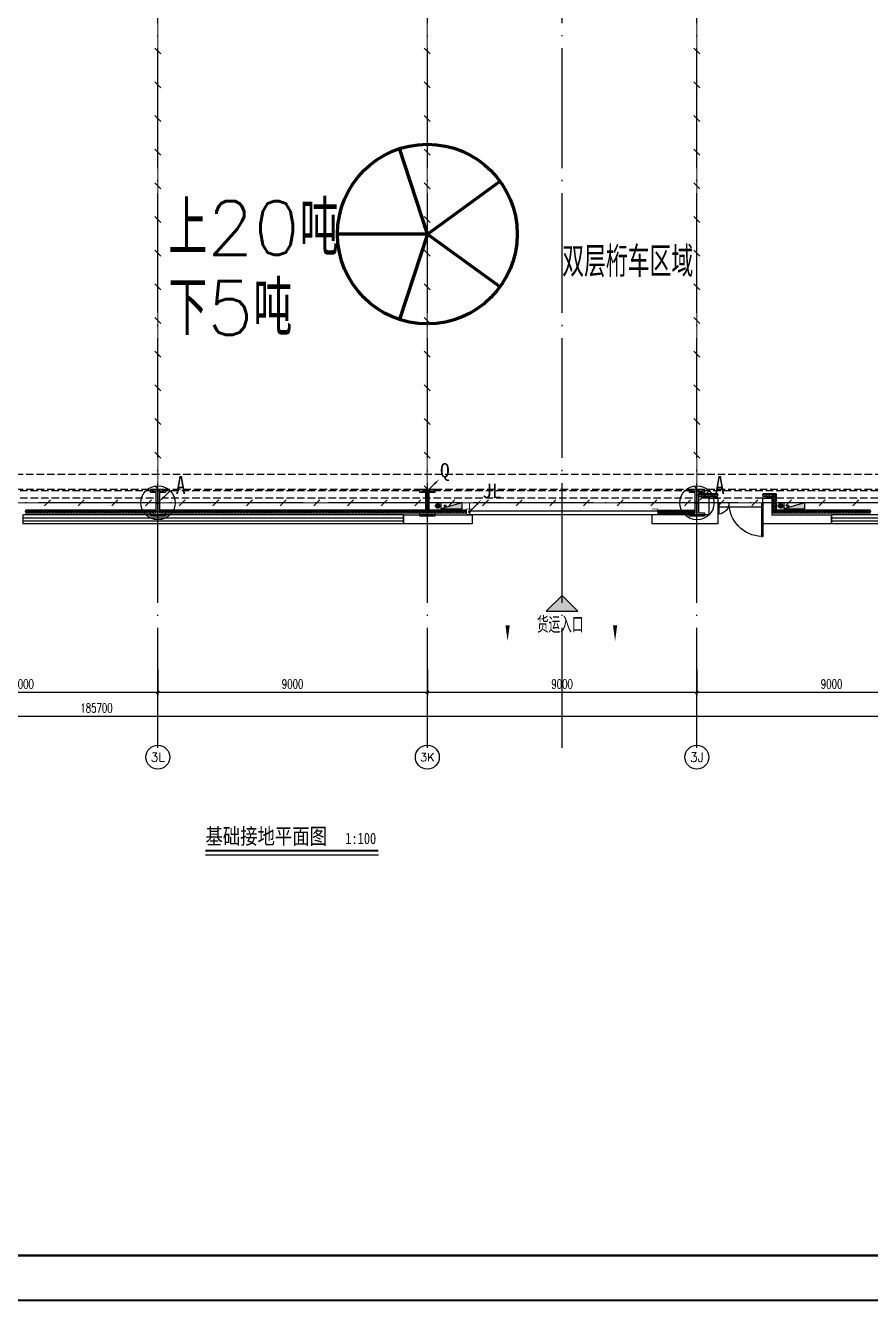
# Model space of a CAD drawing. Extents: x -1396510 to 1250330, y -1892470 to 1623980.
# Drawn here: x -223274 to -195055, y -1673098 to -1630485 of the extents above; entities that cross this region are included whole.
import ezdxf
from ezdxf.enums import TextEntityAlignment as Align

# ---------------------------------------------------------------- set-up
doc = ezdxf.new("R2010")
doc.units = 0
doc.header["$LTSCALE"] = 1000
doc.header["$MEASUREMENT"] = 0
for name, pattern in [('10平面$0$DASH', [0.35, 0.25, -0.1]), ('CENTER2', [1.125, 0.75, -0.125, 0.125, -0.125]), ('DASH', [0.35, 0.25, -0.1]), ('DOTE', [2.42, 2, -0.2, 0.02, -0.2])]:
    doc.linetypes.add(name, pattern=pattern)
doc.layers.get('Defpoints').update_dxf_attribs({"color": 210})
for name, color, linetype in [('0-cxFrame', 155, 'Continuous'), ('10平面$0$WINDOW', 4, 'Continuous'), ('A-AXIS-D', 1, 'Continuous'), ('A-AXIS-DOTE', 14, 'DOTE'), ('A-AXIS-SYMB', 3, 'Continuous'), ('A-HATCH-2', 251, 'Continuous'), ('A-HRAIL', 173, 'Continuous'), ('A-LIN-V', 9, 'Continuous'), ('A-SFCE', 30, 'Continuous'), ('A-TEXT', 61, 'Continuous'), ('A-WINDOW', 140, 'Continuous'), ('AS-COLN', 6, 'Continuous'), ('AS-WALL', 40, 'Continuous'), ('DIM_SYMB', 3, 'Continuous'), ('FH-tri', 180, 'Continuous'), ('LWIRE', 4, 'Continuous'), ('PUB_TEXT', 7, 'Continuous'), ('SB_ZF消火栓', 10, 'Continuous'), ('SB_ZF消火栓M', 10, 'Continuous'), ('SHTLN', 4, 'Continuous'), ('TEL_TEXT', 7, 'Continuous'), ('WIRE-接地', 4, 'Continuous'), ('WIRE-照明', 1, 'Continuous'), ('建-窗', 4, 'Continuous')]:
    doc.layers.add(name, color=color, linetype=linetype)
doc.layers.add('0-cxText', color=131, linetype='Continuous', lineweight=25)
doc.layers.add('LG-ZF消防', color=1, linetype='Continuous', lineweight=60)
doc.layers.add('A-云线2', color=3, linetype='Continuous', plot=False)
doc.styles.add('-宋体', font='', dxfattribs={"width": 0.8})
doc.styles.add('_TCH_AXIS', font='COMPLEX', dxfattribs={"bigfont": 'GBCBIG'})
doc.styles.add('_TCH_DIM_T3', font='SIMPLEX', dxfattribs={"width": 0.705882, "bigfont": 'GBCBIG'})
doc.styles.add('A-STANDARD', font='SIMPLEX', dxfattribs={"bigfont": 'GBCBIG'})
doc.styles.add('cx_tuming', font='simhei.ttf')
doc.styles.add('cx_tuqian1', font='')
doc.styles.get("Standard").update_dxf_attribs({"font": 'gbenor.shx', "bigfont": 'gbcbig.shx'})
doc.styles.add('宋体', font='')
doc.styles.add('黑体', font='simhei.ttf', dxfattribs={"height": 12})
doc.styles.get('-宋体').set_extended_font_data('SimSun')
doc.styles.get('cx_tuqian1').set_extended_font_data('SimSun')
doc.styles.get('宋体').set_extended_font_data('SimSun')
doc.dimstyles.new('_TCH_ARCH&&100', dxfattribs={"dimtxt": 297.5, "dimasz": 100, "dimexe": 100, "dimexo": 100, "dimgap": 126.25, "dimtad": 1, "dimdec": 0, "dimzin": 0, "dimdsep": 46, "dimtxsty": '_TCH_DIM_T3', "dimblk": 'ARCHTICK', "dimcen": 0.09, "dimclrt": 7, "dimazin": 2, "dimtfac": 1, "dimtdec": 0, "dimtix": 1, "dimtmove": 2, "dimatfit": 3, "dimfxl": 0, "dimtolj": 1, "dimtzin": 0, "dimarcsym": 0})

# ---------------------------------------------------------------- blocks, each defined once
blk = doc.blocks.new('G$C2F382D44')
at = {"color": 0, "style": 'A-STANDARD'}
for s, p in [('上20吨', (-2949, 425)), ('下5吨', (-2952, -2245))]:
    blk.add_text(s, height=1800, dxfattribs=at).set_placement(p)
blk = doc.blocks.new('10平面$0$$DorLib2D$00000126')
at = {"color": 0, "linetype": 'Continuous'}
for p, q in [((-0.532, 0.5), (-0.532, 0.9)), ((0.532, 0.9), (0.532, 0.5))]:
    blk.add_line(p, q, dxfattribs=at)
at = {"color": 0, "linetype": '10平面$0$DASH'}
for p, q in [((-0.532, 0.9), (0.532, 0.9)), ((-0.532, 0.5), (0.532, 0.5))]:
    blk.add_line(p, q, dxfattribs=at)
blk = doc.blocks.new('WINDOW2DLIB$DYNSTYLE$00000005')
at = {"color": 0}
for points in [[(-0.5, 0.5), (-0.5, -0.5)], [(-0.5, 0.5), (0.5, 0.5)], [(0.5, -0.5), (0.5, 0.5)], [(0.5, 0.1667), (-0.5, 0.1667)], [(0.5, -0.1667), (-0.5, -0.1667)], [(-0.5, -0.5), (0.5, -0.5)]]:
    blk.add_lwpolyline(points, dxfattribs=at)
blk = doc.blocks.new('DOOR2DLIB$SYSLIB$00000123')
at = {"color": 0}
for p, q in [((0.475, -0.001), (0.475, 0.752)), ((0.475, 0.752), (0.5, 0.752)), ((0.5, -0.001), (0.5, 0.752)), ((-0.5, 0), (-0.5, 0.252)), ((-0.475, 0.252), (-0.5, 0.252)), ((-0.475, 0), (-0.475, 0.252)), ((-0.475, 0), (-0.5, 0)), ((0.475, -0.001), (0.5, -0.001))]:
    blk.add_line(p, q, dxfattribs=at)
for centre, radius, start, end in [((0.505, -0.002), 0.755, 92.2493, 179.7238), ((-0.501, 0.003), 0.251, 359.7899, 84.0974)]:
    blk.add_arc(centre, radius, start, end, dxfattribs=at)
blk = doc.blocks.new('42343243')
at = {"layer": '10平面$0$WINDOW'}
blk.add_line((-198654, 1222620), (-200154, 1222620), dxfattribs=at)
at = {"layer": 'AS-WALL'}
for p, q in [((-208354, 1223170), (-210654, 1223170)), ((-210654, 1223170), (-210654, 1222870)), ((-208354, 1222870), (-208354, 1223170)), ((-200154, 1223170), (-202354, 1223170)), ((-202354, 1222870), (-202354, 1223170)), ((-200154, 1222620), (-200154, 1223170)), ((-196354, 1223170), (-198654, 1223170)), ((-198654, 1222620), (-198654, 1223170)), ((-196354, 1222870), (-196354, 1223170)), ((-210654, 1222870), (-208354, 1222870)), ((-200454, 1222870), (-202354, 1222870)), ((-200454, 1222320), (-200454, 1222870)), ((-200154, 1222320), (-200154, 1222620)), ((-198654, 1222620), (-198654, 1222320)), ((-198354, 1222870), (-196354, 1222870)), ((-198354, 1222320), (-198354, 1222870)), ((-200454, 1222320), (-200154, 1222320)), ((-198654, 1222320), (-198354, 1222320))]:
    blk.add_line(p, q, dxfattribs=at)
at = {"layer": '10平面$0$WINDOW', "zscale": 300}
for name, p, xscale, yscale, rotation in [('DOOR2DLIB$SYSLIB$00000123', (-199404, 1222470), -1500, -1500, 179.9999999999555), ('10平面$0$$DorLib2D$00000126', (-205254, 1223020), 6000, 300, 180)]:
    blk.add_blockref(name, p, dxfattribs=dict(at, xscale=xscale, yscale=yscale, rotation=rotation))
at = {"layer": '建-窗', "yscale": -300, "zscale": 300}
for p, xscale, rotation in [((-217004, 1223020), -12700, 359.999999999664), ((-185904, 1223020), -20900, 359.9999999994913)]:
    blk.add_blockref('WINDOW2DLIB$DYNSTYLE$00000005', p, dxfattribs=dict(at, xscale=xscale, rotation=rotation))
blk = doc.blocks.new('4324324')
at = {"layer": 'A-HATCH-2', "color": 8, "linetype": 'DASH'}
for p, q in [((-312854, 549870), (-138054, 549870)), ((-312854, 549370), (-138054, 549370))]:
    blk.add_line(p, q, dxfattribs=at)
blk = doc.blocks.new('w4324324')
at = {"layer": 'A-HATCH-2', "color": 0, "lineweight": 60}
for q in [(-1694760, 686605), (-1697614, 684532), (-1691907, 684532), (-1696524, 681178), (-1692997, 681178)]:
    blk.add_line((-1694760, 683605), q, dxfattribs=at)
blk.add_circle((-1694760, 683605), 3000, dxfattribs=at)
blk = doc.blocks.new('342343')
at = {"layer": 'A-LIN-V', "color": 8}
blk.add_blockref('w4324324', (1030710, 9556), dxfattribs=at)
blk = doc.blocks.new('w42343243')
at = {"layer": 'A-HATCH-2', "color": 8}
blk.add_lwpolyline([(-165104, 621070), (-164604, 621070), (-164604, 620958), (-164800, 620958), (-164800, 620282), (-164604, 620282), (-164604, 620170), (-165104, 620170), (-165104, 620282), (-164908, 620282), (-164908, 620958), (-165104, 620958)], close=True, dxfattribs=at)
at = {"layer": 'AS-COLN', "color": 3}
blk.add_lwpolyline([(-165054, 621020), (-164654, 621020), (-164654, 621008), (-164850, 621008), (-164850, 620232), (-164654, 620232), (-164654, 620220), (-165054, 620220), (-165054, 620232), (-164858, 620232), (-164858, 621008), (-165054, 621008)], close=True, dxfattribs=at)
blk = doc.blocks.new('42343')
at = {"layer": 'A-WINDOW'}
for p in [(-54000, -71700), (-45000, -71700), (-36000, -71700)]:
    blk.add_blockref('w42343243', p, dxfattribs=at)
blk = doc.blocks.new('3333')
at = {"layer": 'A-SFCE', "const_width": 20}
blk.add_lwpolyline([(-227064, 766320), (-227064, 766510), (-227244, 766510), (-227244, 766320)], dxfattribs=at)
blk = doc.blocks.new('A$C5D961328')
at = {"layer": 'SB_ZF消火栓'}
blk.add_hatch(color=256, dxfattribs=at).paths.add_polyline_path([(0, 40), (700, 40), (700, 240)])
for p, q in [((700, 240), (0, 240)), ((0, 240), (0, 40)), ((700, 240), (0, 40)), ((0, 40), (700, 40)), ((700, 240), (700, 40))]:
    blk.add_line(p, q, dxfattribs=at)
at = {"layer": 'SB_ZF消火栓', "color": 1}
blk.add_circle((140, 140), 32.5, dxfattribs=at)
blk = doc.blocks.new('we42342343234')
at = {"layer": 'LG-ZF消防'}
for centre in [(-209504, 548820), (-198054, 548820)]:
    blk.add_circle(centre, 50, dxfattribs=at)
at = {"layer": 'SB_ZF消火栓M'}
for p in [(-209404, 548680), (-197954, 548680)]:
    blk.add_blockref('A$C5D961328', p, dxfattribs=at)
blk = doc.blocks.new('_ArchTick')
at = {"color": 0, "linetype": 'ByBlock', "const_width": 0.4}
blk.add_lwpolyline([(-0.5, -0.5), (0.5, 0.5)], dxfattribs=at)
blk = doc.blocks.new('*D5809')
at = {"layer": 'A-AXIS-D', "color": 0, "lineweight": -2, "transparency": 16777216}
for p, q in [((85000, -77370), (85000, -78228)), ((94000, -77370), (94000, -78228)), ((85000, -78128), (94000, -78128))]:
    blk.add_line(p, q, dxfattribs=at)
at = {"layer": 'Defpoints', "color": 0, "transparency": 16777216}
for p in [(85000, -77270), (94000, -77270), (94000, -78128)]:
    blk.add_point(p, dxfattribs=at)
at = {"layer": 'A-AXIS-D', "color": 0, "lineweight": -2, "transparency": 16777216, "xscale": 100, "yscale": 100, "zscale": 100, "rotation": 180}
blk.add_blockref('_ArchTick', (85000, -78128), dxfattribs=at)
at = {"layer": 'A-AXIS-D', "color": 0, "lineweight": -2, "transparency": 16777216, "xscale": 100, "yscale": 100, "zscale": 100}
blk.add_blockref('_ArchTick', (94000, -78128), dxfattribs=at)
at = {"layer": 'A-AXIS-D', "color": 7, "transparency": 16777216, "insert": (89500, -77853), "char_height": 297.5, "attachment_point": 5, "style": '_TCH_DIM_T3'}
blk.add_mtext('\\A1;9000', dxfattribs=at)
blk = doc.blocks.new('*D5810')
at = {"layer": 'A-AXIS-D', "color": 0, "lineweight": -2, "transparency": 16777216}
for p, q in [((94000, -77370), (94000, -78228)), ((103000, -77370), (103000, -78228)), ((94000, -78128), (103000, -78128))]:
    blk.add_line(p, q, dxfattribs=at)
at = {"layer": 'Defpoints', "color": 0, "transparency": 16777216}
for p in [(94000, -77270), (103000, -77270), (103000, -78128)]:
    blk.add_point(p, dxfattribs=at)
at = {"layer": 'A-AXIS-D', "color": 0, "lineweight": -2, "transparency": 16777216, "xscale": 100, "yscale": 100, "zscale": 100, "rotation": 180}
blk.add_blockref('_ArchTick', (94000, -78128), dxfattribs=at)
at = {"layer": 'A-AXIS-D', "color": 0, "lineweight": -2, "transparency": 16777216, "xscale": 100, "yscale": 100, "zscale": 100}
blk.add_blockref('_ArchTick', (103000, -78128), dxfattribs=at)
at = {"layer": 'A-AXIS-D', "color": 7, "transparency": 16777216, "insert": (98500, -77853), "char_height": 297.5, "attachment_point": 5, "style": '_TCH_DIM_T3'}
blk.add_mtext('\\A1;9000', dxfattribs=at)
blk = doc.blocks.new('*D5811')
at = {"layer": 'A-AXIS-D', "color": 0, "lineweight": -2, "transparency": 16777216}
for p, q in [((103000, -77370), (103000, -78228)), ((112000, -77370), (112000, -78228)), ((103000, -78128), (112000, -78128))]:
    blk.add_line(p, q, dxfattribs=at)
at = {"layer": 'Defpoints', "color": 0, "transparency": 16777216}
for p in [(103000, -77270), (112000, -77270), (112000, -78128)]:
    blk.add_point(p, dxfattribs=at)
at = {"layer": 'A-AXIS-D', "color": 0, "lineweight": -2, "transparency": 16777216, "xscale": 100, "yscale": 100, "zscale": 100, "rotation": 180}
blk.add_blockref('_ArchTick', (103000, -78128), dxfattribs=at)
at = {"layer": 'A-AXIS-D', "color": 0, "lineweight": -2, "transparency": 16777216, "xscale": 100, "yscale": 100, "zscale": 100}
blk.add_blockref('_ArchTick', (112000, -78128), dxfattribs=at)
at = {"layer": 'A-AXIS-D', "color": 7, "transparency": 16777216, "insert": (107500, -77853), "char_height": 297.5, "attachment_point": 5, "style": '_TCH_DIM_T3'}
blk.add_mtext('\\A1;9000', dxfattribs=at)
blk = doc.blocks.new('*D5812')
at = {"layer": 'A-AXIS-D', "color": 0, "lineweight": -2, "transparency": 16777216}
for p, q in [((112000, -77370), (112000, -78228)), ((121000, -77370), (121000, -78228)), ((112000, -78128), (121000, -78128))]:
    blk.add_line(p, q, dxfattribs=at)
at = {"layer": 'Defpoints', "color": 0, "transparency": 16777216}
for p in [(112000, -77270), (121000, -77270), (121000, -78128)]:
    blk.add_point(p, dxfattribs=at)
at = {"layer": 'A-AXIS-D', "color": 0, "lineweight": -2, "transparency": 16777216, "xscale": 100, "yscale": 100, "zscale": 100, "rotation": 180}
blk.add_blockref('_ArchTick', (112000, -78128), dxfattribs=at)
at = {"layer": 'A-AXIS-D', "color": 0, "lineweight": -2, "transparency": 16777216, "xscale": 100, "yscale": 100, "zscale": 100}
blk.add_blockref('_ArchTick', (121000, -78128), dxfattribs=at)
at = {"layer": 'A-AXIS-D', "color": 7, "transparency": 16777216, "insert": (116500, -77853), "char_height": 297.5, "attachment_point": 5, "style": '_TCH_DIM_T3'}
blk.add_mtext('\\A1;9000', dxfattribs=at)
blk = doc.blocks.new('*D5830')
at = {"layer": 'A-AXIS-D', "color": 0, "lineweight": -2, "transparency": 16777216}
for p, q in [((-900, -77470), (-900, -79028)), ((184800, -77470), (184800, -79028)), ((-900, -78928), (184800, -78928))]:
    blk.add_line(p, q, dxfattribs=at)
at = {"layer": 'Defpoints', "color": 0, "transparency": 16777216}
for p in [(-900, -77370), (184800, -77370), (184800, -78928)]:
    blk.add_point(p, dxfattribs=at)
at = {"layer": 'A-AXIS-D', "color": 0, "lineweight": -2, "transparency": 16777216, "xscale": 100, "yscale": 100, "zscale": 100, "rotation": 180}
blk.add_blockref('_ArchTick', (-900, -78928), dxfattribs=at)
at = {"layer": 'A-AXIS-D', "color": 0, "lineweight": -2, "transparency": 16777216, "xscale": 100, "yscale": 100, "zscale": 100}
blk.add_blockref('_ArchTick', (184800, -78928), dxfattribs=at)
at = {"layer": 'A-AXIS-D', "color": 7, "transparency": 16777216, "insert": (91950, -78653), "char_height": 297.5, "attachment_point": 5, "style": '_TCH_DIM_T3'}
blk.add_mtext('\\A1;185700', dxfattribs=at)
blk = doc.blocks.new('99平面图例外参$0$$LinePat$圆环')
for points in [[(0, 150), (300, 150)], [(0, 0), (300, 0)], [(0, -150), (300, -150)]]:
    blk.add_lwpolyline(points)
at = {"color": 0}
blk.add_circle((150, 0), 150, dxfattribs=at)
blk = doc.blocks.new('$TelecSys$00000008')
blk.add_line((0.4, 0.4), (-0.4, -0.4))
blk = doc.blocks.new('$TelecSys$00000078')
for p, q in [((0.1, 0.1), (0.1, 0.1)), ((1.15, 1.15), (0.55, 0.55)), ((-0.1, -0.1), (-0.1, -0.1))]:
    blk.add_line(p, q)
at = {"const_width": 0.142}
blk.add_lwpolyline([(-0.07, 0, 1), (0.07, 0, 1)], format="xyb", close=True, dxfattribs=at)
blk.add_solid([(0.62, 0.48), (0.48, 0.62), (0.1, 0.1)])
at = {"width": 0.8, "flags": 9}
blk.add_attdef('A', (0, 0), '', height=0.00002, dxfattribs=at)
blk = doc.blocks.new('$TelecSys$00000079')
for p, q in [((0.7, 0.7), (0, 0)), ((0.1, 0.1), (0.1, 0.1)), ((-0.1, -0.1), (-0.1, -0.1))]:
    blk.add_line(p, q)
at = {"const_width": 0.142}
blk.add_lwpolyline([(-0.07, 0, 1), (0.07, 0, 1)], format="xyb", close=True, dxfattribs=at)
blk.add_solid([(0.63, 0.77), (0.77, 0.63), (1.15, 1.15)])
at = {"width": 0.8, "flags": 9}
blk.add_attdef('A', (0, 0), '', height=0.00002, dxfattribs=at)
blk = doc.blocks.new('TK22.A0+2 L(Dragon)')
at = {"layer": '0-cxFrame', "color": 7, "const_width": 0.5}
blk.add_lwpolyline([(0, 0), (-1783, 0), (-1783, 841), (0, 841)], close=True, dxfattribs=at)
at = {"layer": '0-cxFrame', "const_width": 0.5}
blk.add_lwpolyline([(-80, 10), (-1763, 10), (-1763, 831), (-80, 831)], close=True, dxfattribs=at)
at = {"style": '黑体', "flags": 4}
blk.add_attdef('图幅', text='', height=3.3, dxfattribs=at).set_placement((-40, 3), align=Align.RIGHT)
at = {"layer": '0-cxText', "flags": 4}
for tag, height, style, p in [('建设单位', 3.5, 'cx_tuming', (-45, 240)), ('项目名称', 3.5, 'cx_tuming', (-45, 210)), ('子项名称', 3.5, 'cx_tuming', (-45, 180)), ('工程编号', 3.3, 'cx_tuqian1', (-35, 165)), ('图名1', 3.5, 'cx_tuming', (-45, 87)), ('图名2', 3.5, 'cx_tuming', (-45, 79)), ('图名3', 3.5, 'cx_tuming', (-45, 71)), ('出图日期', 3.3, 'cx_tuqian1', (-39, 60)), ('专业', 3.3, 'cx_tuqian1', (-55, 52)), ('图号', 3.3, 'cx_tuqian1', (-55, 44)), ('版次', 3.3, 'cx_tuqian1', (-20, 44))]:
    blk.add_attdef(tag, text='', height=height, dxfattribs=dict(at, style=style)).set_placement(p, align=Align.MIDDLE)
at = {"layer": 'Defpoints', "color": 6, "flags": 4}
for tag, height, style, p in [('tufu', 3.3, '黑体', (-12, 12)), ('dwfname', 4, 'cx_tuqian1', (-80, 3))]:
    blk.add_attdef(tag, text='', height=height, dxfattribs=dict(at, style=style)).set_placement(p, align=Align.RIGHT)
blk = doc.blocks.new('世赫3#厂房一层0821')
at = {"layer": 'FH-tri'}
h = blk.add_hatch(color=8, dxfattribs=at)
h.dxf.hatch_style = 1
h.paths.add_polyline_path([(106969.7, -75422.6), (108030.3, -75422.6), (107500, -74892.3)])
at = {"layer": 'A-AXIS-D'}
for centre in [(94000, -80296), (103000, -80296), (112000, -80296)]:
    blk.add_circle(centre, 400, dxfattribs=at)
at = {"layer": 'A-AXIS-DOTE', "color": 8, "ltscale": 2}
for p, q in [((94000, -79980), (94000, 5514)), ((103000, -79980), (103000, 5514)), ((107500, -79980), (107500, 5514)), ((112000, -79980), (112000, 5514)), ((190814.2, -71800), (-5155.8, -71800))]:
    blk.add_line(p, q, dxfattribs=at)
at = {"layer": 'A-AXIS-SYMB', "color": 8}
for points in [[(105680, -74962.3, 0, 0, 0), (105680, -76422.3, 0, 140, 0), (105680, -75897.3, 0, 0, 0)], [(109270, -74962.3, 0, 0, 0), (109270, -76422.3, 0, 140, 0), (109270, -75897.3, 0, 0, 0)]]:
    blk.add_lwpolyline(points, format="xyseb", dxfattribs=at)
at = {"layer": 'A-SFCE', "color": 2, "linetype": 'DASH'}
for p, q in [((93850, -71400), (85150, -71400)), ((120850, -71400), (112150, -71400)), ((93850, -71650), (85150, -71650)), ((120850, -71650), (112150, -71650))]:
    blk.add_line(p, q, dxfattribs=at)
at = {"layer": 'A-SFCE', "linetype": 'DASH'}
for p, q in [((111850, -71400), (94150, -71400)), ((111850, -71650), (94150, -71650))]:
    blk.add_line(p, q, dxfattribs=at)
at = {"layer": 'FH-tri', "color": 8}
blk.add_lwpolyline([(106969.7, -75422.6), (108030.3, -75422.6), (108030.3, -75422.6), (107500, -74892.3)], close=True, dxfattribs=at)
at = {"color": 8}
blk.add_blockref('G$C2F382D44', (97304.2, -63950), dxfattribs=at)
at = {"layer": 'A-HRAIL', "yscale": 0.3333333333111111, "zscale": 0.3333333333111111}
for p, xscale, rotation in [((112161.7, -71549.9), 0.3588888659795701, 180), ((112269.3, -71549.9), 0.3588888659795701, 180), ((112377, -71549.9), 0.3588888659795701, 180), ((112484.7, -71549.9), 0.3588888659795701, 180), ((112592.3, -71549.9), 0.3588888659795701, 180), ((112700, -71549.9), 0.3588888659795701, 180), ((114312.5, -71549.9), 0.3749999998826196, 180), ((114425, -71549.9), 0.3749999998826196, 180), ((114537.5, -71549.9), 0.3749999998826196, 180), ((114650, -71549.9), 0.3749999998826196, 180), ((114600, -71499.9), 0.3611111226889233, 270), ((114600, -71608.3), 0.3611111226889233, 270), ((114600, -71716.6), 0.3611111226889233, 270), ((114600, -71824.9), 0.3611111226889233, 270), ((114600, -71933.3), 0.3611111226889233, 270), ((89682, -72093.9), 0.3384127415242964, 180.0000000002033), ((89783.5, -72093.9), 0.3384127415242964, 180.0000000002033), ((89885, -72093.9), 0.3384127415242964, 180.0000000002033), ((89986.6, -72093.9), 0.3384127415242964, 180.0000000002033), ((90088.1, -72093.9), 0.3384127415242964, 180.0000000002033), ((90189.6, -72093.9), 0.3384127415242964, 180.0000000002033), ((90291.1, -72093.9), 0.3384127415242964, 180.0000000002033), ((90392.7, -72093.9), 0.3384127415242964, 180.0000000002033), ((90494.2, -72093.9), 0.3384127415242964, 180.0000000002033), ((90595.7, -72093.9), 0.3384127415242964, 180.0000000002033), ((90697.2, -72093.9), 0.3384127415242964, 180.0000000002033), ((90798.8, -72093.9), 0.3384127415242964, 180.0000000002033), ((90900.3, -72093.9), 0.3384127415242964, 180.0000000002033), ((91001.8, -72093.9), 0.3384127415242964, 180.0000000002033), ((91103.3, -72093.9), 0.3384127415242964, 180.0000000002033), ((91204.9, -72093.9), 0.3384127415242964, 180.0000000002033), ((91306.4, -72093.9), 0.3384127415242964, 180.0000000002033), ((91407.9, -72093.9), 0.3384127415242964, 180.0000000002033), ((91509.4, -72093.9), 0.3384127415242964, 180.0000000002033), ((91611, -72093.9), 0.3384127415242964, 180.0000000002033), ((91712.5, -72093.9), 0.3384127415242964, 180.0000000002033), ((91814, -72093.9), 0.3384127415242964, 180.0000000002033), ((91915.5, -72093.9), 0.3384127415242964, 180.0000000002033), ((92017, -72093.9), 0.3384127415242964, 180.0000000002033), ((92118.6, -72093.9), 0.3384127415242964, 180.0000000002033), ((92220.1, -72093.9), 0.3384127415242964, 180.0000000002033), ((92321.6, -72093.9), 0.3384127415242964, 180.0000000002033), ((92423.1, -72093.9), 0.3384127415242964, 180.0000000002033), ((92524.7, -72093.9), 0.3384127415242964, 180.0000000002033), ((92626.2, -72093.9), 0.3384127415242964, 180.0000000002033), ((92727.7, -72093.9), 0.3384127415242964, 180.0000000002033), ((92829.2, -72093.9), 0.3384127415242964, 180.0000000002033), ((92930.8, -72093.9), 0.3384127415242964, 180.0000000002033), ((93032.3, -72093.9), 0.3384127415242964, 180.0000000002033), ((93133.8, -72093.9), 0.3384127415242964, 180.0000000002033), ((93235.3, -72093.9), 0.3384127415242964, 180.0000000002033), ((93336.9, -72093.9), 0.3384127415242964, 180.0000000002033), ((93438.4, -72093.9), 0.3384127415242964, 180.0000000002033), ((93539.9, -72093.9), 0.3384127415242964, 180.0000000002033), ((93641.4, -72093.9), 0.3384127415242964, 180.0000000002033), ((93743, -72093.9), 0.3384127415242964, 180.0000000002033), ((93844.5, -72093.9), 0.3384127415242964, 180.0000000002033), ((93946, -72093.9), 0.3384127415242964, 180.0000000002033), ((94155, -72093.9), 0.3368181817957273, 180.0000000002033), ((94256.1, -72093.9), 0.3368181817957273, 180.0000000002033), ((94357.1, -72093.9), 0.3368181817957273, 180.0000000002033), ((94458.2, -72093.9), 0.3368181817957273, 180.0000000002033), ((94559.2, -72093.9), 0.3368181817957273, 180.0000000002033), ((94660.3, -72093.9), 0.3368181817957273, 180.0000000002033), ((94761.3, -72093.9), 0.3368181817957273, 180.0000000002033), ((94862.4, -72093.9), 0.3368181817957273, 180.0000000002033), ((94963.4, -72093.9), 0.3368181817957273, 180.0000000002033), ((95064.5, -72093.9), 0.3368181817957273, 180.0000000002033), ((95165.5, -72093.9), 0.3368181817957273, 180.0000000002033), ((95266.5, -72093.9), 0.3368181817957273, 180.0000000002033), ((95367.6, -72093.9), 0.3368181817957273, 180.0000000002033), ((95468.6, -72093.9), 0.3368181817957273, 180.0000000002033), ((95569.7, -72093.9), 0.3368181817957273, 180.0000000002033), ((95670.7, -72093.9), 0.3368181817957273, 180.0000000002033), ((95771.8, -72093.9), 0.3368181817957273, 180.0000000002033), ((95872.8, -72093.9), 0.3368181817957273, 180.0000000002033), ((95973.9, -72093.9), 0.3368181817957273, 180.0000000002033), ((96074.9, -72093.9), 0.3368181817957273, 180.0000000002033), ((96176, -72093.9), 0.3368181817957273, 180.0000000002033), ((96277, -72093.9), 0.3368181817957273, 180.0000000002033), ((96378, -72093.9), 0.3368181817957273, 180.0000000002033), ((96479.1, -72093.9), 0.3368181817957273, 180.0000000002033), ((96580.1, -72093.9), 0.3368181817957273, 180.0000000002033), ((96681.2, -72093.9), 0.3368181817957273, 180.0000000002033), ((96782.2, -72093.9), 0.3368181817957273, 180.0000000002033), ((96883.3, -72093.9), 0.3368181817957273, 180.0000000002033), ((96984.3, -72093.9), 0.3368181817957273, 180.0000000002033), ((97085.4, -72093.9), 0.3368181817957273, 180.0000000002033), ((97186.4, -72093.9), 0.3368181817957273, 180.0000000002033), ((97287.5, -72093.9), 0.3368181817957273, 180.0000000002033), ((97388.5, -72093.9), 0.3368181817957273, 180.0000000002033), ((97489.5, -72093.9), 0.3368181817957273, 180.0000000002033), ((97590.6, -72093.9), 0.3368181817957273, 180.0000000002033), ((97691.6, -72093.9), 0.3368181817957273, 180.0000000002033), ((97792.7, -72093.9), 0.3368181817957273, 180.0000000002033), ((97893.7, -72093.9), 0.3368181817957273, 180.0000000002033), ((97994.8, -72093.9), 0.3368181817957273, 180.0000000002033), ((98095.8, -72093.9), 0.3368181817957273, 180.0000000002033), ((98196.9, -72093.9), 0.3368181817957273, 180.0000000002033), ((98297.9, -72093.9), 0.3368181817957273, 180.0000000002033), ((98399, -72093.9), 0.3368181817957273, 180.0000000002033), ((98500, -72093.9), 0.3368181817957273, 180.0000000002033), ((98601, -72093.9), 0.3368181817957273, 180.0000000002033), ((98702.1, -72093.9), 0.3368181817957273, 180.0000000002033), ((98803.1, -72093.9), 0.3368181817957273, 180.0000000002033), ((98904.2, -72093.9), 0.3368181817957273, 180.0000000002033), ((99005.2, -72093.9), 0.3368181817957273, 180.0000000002033), ((99106.3, -72093.9), 0.3368181817957273, 180.0000000002033), ((99207.3, -72093.9), 0.3368181817957273, 180.0000000002033), ((99308.4, -72093.9), 0.3368181817957273, 180.0000000002033), ((99409.4, -72093.9), 0.3368181817957273, 180.0000000002033), ((99510.5, -72093.9), 0.3368181817957273, 180.0000000002033), ((99611.5, -72093.9), 0.3368181817957273, 180.0000000002033), ((99712.5, -72093.9), 0.3368181817957273, 180.0000000002033), ((99813.6, -72093.9), 0.3368181817957273, 180.0000000002033), ((99914.6, -72093.9), 0.3368181817957273, 180.0000000002033), ((100015.7, -72093.9), 0.3368181817957273, 180.0000000002033), ((100116.7, -72093.9), 0.3368181817957273, 180.0000000002033), ((100217.8, -72093.9), 0.3368181817957273, 180.0000000002033), ((100318.8, -72093.9), 0.3368181817957273, 180.0000000002033), ((100419.9, -72093.9), 0.3368181817957273, 180.0000000002033), ((100520.9, -72093.9), 0.3368181817957273, 180.0000000002033), ((100622, -72093.9), 0.3368181817957273, 180.0000000002033), ((100723, -72093.9), 0.3368181817957273, 180.0000000002033), ((100824, -72093.9), 0.3368181817957273, 180.0000000002033), ((100925.1, -72093.9), 0.3368181817957273, 180.0000000002033), ((101026.1, -72093.9), 0.3368181817957273, 180.0000000002033), ((101127.2, -72093.9), 0.3368181817957273, 180.0000000002033), ((101228.2, -72093.9), 0.3368181817957273, 180.0000000002033), ((101329.3, -72093.9), 0.3368181817957273, 180.0000000002033), ((101430.3, -72093.9), 0.3368181817957273, 180.0000000002033), ((101531.4, -72093.9), 0.3368181817957273, 180.0000000002033), ((101632.4, -72093.9), 0.3368181817957273, 180.0000000002033), ((101733.5, -72093.9), 0.3368181817957273, 180.0000000002033), ((101834.5, -72093.9), 0.3368181817957273, 180.0000000002033), ((101935.5, -72093.9), 0.3368181817957273, 180.0000000002033), ((102036.6, -72093.9), 0.3368181817957273, 180.0000000002033), ((102137.6, -72093.9), 0.3368181817957273, 180.0000000002033), ((102238.7, -72093.9), 0.3368181817957273, 180.0000000002033), ((102339.7, -72093.9), 0.3368181817957273, 180.0000000002033), ((102440.8, -72093.9), 0.3368181817957273, 180.0000000002033), ((102541.8, -72093.9), 0.3368181817957273, 180.0000000002033), ((102642.9, -72093.9), 0.3368181817957273, 180.0000000002033), ((102743.9, -72093.9), 0.3368181817957273, 180.0000000002033), ((102845, -72093.9), 0.3368181817957273, 180.0000000002033), ((102946, -72093.9), 0.3368181817957273, 180.0000000002033), ((103157.8, -72093.9), 0.3461108940266491, 180.0000000002034), ((103261.7, -72093.9), 0.3461108940266491, 180.0000000002034), ((103365.5, -72093.9), 0.3461108940266491, 180.0000000002034), ((103469.3, -72093.9), 0.3461108940266491, 180.0000000002034), ((103573.2, -72093.9), 0.3461108940266491, 180.0000000002034), ((103677, -72093.9), 0.3461108940266491, 180.0000000002034), ((103780.8, -72093.9), 0.3461108940266491, 180.0000000002034), ((103884.7, -72093.9), 0.3461108940266491, 180.0000000002034), ((103988.5, -72093.9), 0.3461108940266491, 180.0000000002034), ((104092.3, -72093.9), 0.3461108940266491, 180.0000000002034), ((104196.2, -72093.9), 0.3461108940266491, 180.0000000002034), ((104300, -72093.9), 0.3461108940266491, 180.0000000002034), ((110700, -72093.9), -0.3461108940266491, 179.9999999997966), ((110803.8, -72093.9), -0.3461108940266491, 179.9999999997966), ((110907.7, -72093.9), -0.3461108940266491, 179.9999999997966), ((111011.5, -72093.9), -0.3461108940266491, 179.9999999997966), ((111115.3, -72093.9), -0.3461108940266491, 179.9999999997966), ((111219.2, -72093.9), -0.3461108940266491, 179.9999999997966), ((111323, -72093.9), -0.3461108940266491, 179.9999999997966), ((111426.8, -72093.9), -0.3461108940266491, 179.9999999997966), ((111530.7, -72093.9), -0.3461108940266491, 179.9999999997966), ((111634.5, -72093.9), -0.3461108940266491, 179.9999999997966), ((111738.3, -72093.9), -0.3461108940266491, 179.9999999997966), ((111842.2, -72093.9), -0.3461108940266491, 179.9999999997966), ((114600, -72041.6), 0.3611111226889233, 270), ((114651.5, -72093.9), 0.3384127419249668, 180.0000000002033), ((114753, -72093.9), 0.3384127419249668, 180.0000000002033), ((114854.6, -72093.9), 0.3384127419249668, 180.0000000002033), ((114956.1, -72093.9), 0.3384127419249668, 180.0000000002033), ((115057.6, -72093.9), 0.3384127419249668, 180.0000000002033), ((115159.1, -72093.9), 0.3384127419249668, 180.0000000002033), ((115260.7, -72093.9), 0.3384127419249668, 180.0000000002033), ((115362.2, -72093.9), 0.3384127419249668, 180.0000000002033), ((115463.7, -72093.9), 0.3384127419249668, 180.0000000002033), ((115565.2, -72093.9), 0.3384127419249668, 180.0000000002033), ((115666.8, -72093.9), 0.3384127419249668, 180.0000000002033), ((115768.3, -72093.9), 0.3384127419249668, 180.0000000002033), ((115869.8, -72093.9), 0.3384127419249668, 180.0000000002033), ((115971.3, -72093.9), 0.3384127419249668, 180.0000000002033), ((116072.9, -72093.9), 0.3384127419249668, 180.0000000002033), ((116174.4, -72093.9), 0.3384127419249668, 180.0000000002033), ((116275.9, -72093.9), 0.3384127419249668, 180.0000000002033), ((116377.4, -72093.9), 0.3384127419249668, 180.0000000002033), ((116479, -72093.9), 0.3384127419249668, 180.0000000002033), ((116580.5, -72093.9), 0.3384127419249668, 180.0000000002033), ((116682, -72093.9), 0.3384127419249668, 180.0000000002033), ((116783.5, -72093.9), 0.3384127419249668, 180.0000000002033), ((116885, -72093.9), 0.3384127419249668, 180.0000000002033), ((116986.6, -72093.9), 0.3384127419249668, 180.0000000002033), ((117088.1, -72093.9), 0.3384127419249668, 180.0000000002033), ((117189.6, -72093.9), 0.3384127419249668, 180.0000000002033), ((117291.1, -72093.9), 0.3384127419249668, 180.0000000002033), ((117392.7, -72093.9), 0.3384127419249668, 180.0000000002033), ((117494.2, -72093.9), 0.3384127419249668, 180.0000000002033), ((117595.7, -72093.9), 0.3384127419249668, 180.0000000002033), ((117697.2, -72093.9), 0.3384127419249668, 180.0000000002033), ((117798.8, -72093.9), 0.3384127419249668, 180.0000000002033)]:
    blk.add_blockref('99平面图例外参$0$$LinePat$圆环', p, dxfattribs=dict(at, xscale=xscale, rotation=rotation))
at = {"layer": 'A-LIN-V', "color": 8, "rotation": 90}
blk.add_blockref('342343', (796160.7, 601225), dxfattribs=at)
at = {"layer": 'A-SFCE', "xscale": -1, "rotation": 90}
blk.add_blockref('3333', (870820.8, -299254.1), dxfattribs=at)
at = {"layer": 'A-SFCE', "rotation": 270}
blk.add_blockref('3333', (-655820.8, -299254.1), dxfattribs=at)
at = {"layer": 'A-WINDOW'}
for name in ['42343', '4324324']:
    blk.add_blockref(name, (312854.2, -620720), dxfattribs=at)
at = {"layer": 'A-WINDOW', "xscale": -1, "rotation": 180}
blk.add_blockref('42343243', (312854.2, 1150670), dxfattribs=at)
at = {"layer": 'SB_ZF消火栓'}
blk.add_blockref('we42342343234', (312854.2, -620720), dxfattribs=at)
at = {"layer": 'A-AXIS-D', "color": 7, "style": '_TCH_AXIS'}
for s, height, p, p2 in [('3L', 294.28, (93761.8, -80443.2), (94238.2, -80443.2)), ('3K', 270.86, (102754.9, -80431.5), (103245.1, -80431.5)), ('3J', 321.14, (111770.6, -80456.6), (112229.4, -80456.6))]:
    blk.add_text(s, height=height, dxfattribs=at).set_placement(p, p2, align=Align.FIT)
at = {"layer": 'A-TEXT', "color": 8, "style": 'A-STANDARD'}
blk.add_text('货运入口', height=540.14, dxfattribs=at).set_placement((106658.7, -76144.7))
at = {"layer": 'PUB_TEXT', "color": 8}
blk.add_text('双层桁车区域', height=1012.77, dxfattribs=at).set_placement((107504.8, -64255.8))
at = {"layer": 'A-AXIS-D'}
for base, p1, p2, picture, middle in [((184800, -78927.8), (-900, -77369.8), (184800, -77369.8), '*D5830', (91950, -78652.8)), ((94000, -78127.8), (85000, -77269.8), (94000, -77269.8), '*D5809', (89500, -77852.8)), ((103000, -78127.8), (94000, -77269.8), (103000, -77269.8), '*D5810', (98500, -77852.8)), ((112000, -78127.8), (103000, -77269.8), (112000, -77269.8), '*D5811', (107500, -77852.8)), ((121000, -78127.8), (112000, -77269.8), (121000, -77269.8), '*D5812', (116500, -77852.8))]:
    dim = blk.add_linear_dim(base=base, p1=p1, p2=p2, angle=0, dimstyle='_TCH_ARCH&&100', dxfattribs=at)
    dim.commit()
    dim.dimension.update_dxf_attribs({"geometry": picture, "text_midpoint": middle, "dimtype": 161})

msp = doc.modelspace()

# ---------------------------------------------------------------- linework, layer by layer
at = {"layer": 'DIM_SYMB', "const_width": 70}
msp.add_lwpolyline([(-217265.2, -1658040), (-211486.1, -1658040)], dxfattribs=at)
at = {"layer": 'DIM_SYMB'}
msp.add_lwpolyline([(-217265.2, -1658180), (-211486.1, -1658180)], dxfattribs=at)
at = {"layer": 'WIRE-接地', "linetype": 'CENTER2', "const_width": 35}
for points in [[(-312858.2, -1646424), (-128850.2, -1646424), (-128850.2, -1574624), (-294858.2, -1574624)], [(-218858.2, -1574624), (-218858.2, -1646424)], [(-209858.2, -1574624), (-209858.2, -1646424)], [(-200858.2, -1574624), (-200858.2, -1646424)], [(-218850.2, -1647924), (-218850.2, -1646424)], [(-208450, -1646723.9), (-208450, -1646424)], [(-200850.2, -1647924), (-200850.2, -1646424)]]:
    msp.add_lwpolyline(points, dxfattribs=at)
at = {"layer": 'WIRE-照明', "color": 6, "linetype": 'Continuous'}
for centre in [(-218850.2, -1646424), (-200850.2, -1646424)]:
    msp.add_circle(centre, 569.2, dxfattribs=at)

# ---------------------------------------------------------------- block references
at = {"layer": '0-cxFrame', "xscale": 150, "yscale": 150, "zscale": 150}
msp.add_blockref('TK22.A0+2 L(Dragon)', (-76103.8, -1673060), dxfattribs=at)
at = {"layer": 'A-云线2'}
msp.add_blockref('世赫3#厂房一层0821', (-312854.2, -1574624), dxfattribs=at)
at = {"layer": 'LWIRE', "xscale": -350, "yscale": 350, "zscale": 350, "rotation": 270}
for p in [(-209858.2, -1646036), (-208450, -1646723.9)]:
    msp.add_blockref('$TelecSys$00000079', p, dxfattribs=at)
at = {"layer": 'LWIRE', "xscale": 350, "yscale": 350, "zscale": 350}
for p in [(-218850.2, -1646424), (-200850.2, -1646424)]:
    msp.add_blockref('$TelecSys$00000078', p, dxfattribs=at)
at = {"layer": 'SHTLN', "xscale": 250, "yscale": 250, "zscale": 250, "rotation": 269.9999999999998}
for p in [(-218858.2, -1631336.5), (-209858.2, -1631336.5), (-200858.2, -1631336.5), (-218858.2, -1632461.5), (-209858.2, -1632461.5), (-200858.2, -1632461.5), (-218858.2, -1633586.5), (-209858.2, -1633586.5), (-200858.2, -1633586.5), (-218858.2, -1634711.5), (-209858.2, -1634711.5), (-200858.2, -1634711.5), (-218858.2, -1635836.5), (-209858.2, -1635836.5), (-200858.2, -1635836.5), (-218858.2, -1636961.5), (-209858.2, -1636961.5), (-200858.2, -1636961.5), (-218858.2, -1638086.5), (-209858.2, -1638086.5), (-200858.2, -1638086.5), (-218858.2, -1639211.5), (-209858.2, -1639211.5), (-200858.2, -1639211.5), (-218858.2, -1640336.5), (-209858.2, -1640336.5), (-200858.2, -1640336.5), (-218858.2, -1641461.5), (-209858.2, -1641461.5), (-200858.2, -1641461.5), (-218858.2, -1642586.5), (-209858.2, -1642586.5), (-200858.2, -1642586.5), (-218858.2, -1643711.5), (-209858.2, -1643711.5), (-200858.2, -1643711.5), (-218858.2, -1644836.5), (-209858.2, -1644836.5), (-200858.2, -1644836.5), (-218858.2, -1645961.5), (-209858.2, -1645961.5), (-200858.2, -1645961.5)]:
    msp.add_blockref('$TelecSys$00000008', p, dxfattribs=at)
at = {"layer": 'SHTLN', "xscale": 250, "yscale": 250, "zscale": 250}
for p in [(-222541.7, -1646424), (-221416.7, -1646424), (-220291.7, -1646424), (-219166.7, -1646424), (-218041.7, -1646424), (-216916.7, -1646424), (-215791.7, -1646424), (-214666.7, -1646424), (-213541.7, -1646424), (-212416.7, -1646424), (-211291.7, -1646424), (-210166.7, -1646424), (-209041.7, -1646424), (-207916.7, -1646424), (-206791.7, -1646424), (-205666.7, -1646424), (-204541.7, -1646424), (-203416.7, -1646424), (-202291.7, -1646424), (-201166.7, -1646424), (-200041.7, -1646424), (-198916.7, -1646424), (-197791.7, -1646424), (-196666.7, -1646424), (-195541.7, -1646424)]:
    msp.add_blockref('$TelecSys$00000008', p, dxfattribs=at)

# ---------------------------------------------------------------- texts
at = {"layer": 'PUB_TEXT', "style": '-宋体', "width": 0.8}
for s, height, p in [('基础接地平面图', 531.65, (-217265.2, -1657823.2)), ('1:100', 379.75, (-212595.4, -1657823.2))]:
    msp.add_text(s, height=height, dxfattribs=at).set_placement(p)
at = {"layer": 'TEL_TEXT', "style": '宋体'}
for s, height, p in [('Q', 478.5, (-209431.8, -1645578.1)), ('JL', 478.48, (-208023.6, -1646266))]:
    msp.add_text(s, height=height, dxfattribs=at).set_placement(p)
at = {"layer": 'TEL_TEXT', "style": '-宋体', "width": 0.8}
for p in [(-218254.4, -1646128.9), (-200254.4, -1646128.9)]:
    msp.add_text('A', height=600, dxfattribs=at).set_placement(p)

doc.saveas('drawing.dxf')
